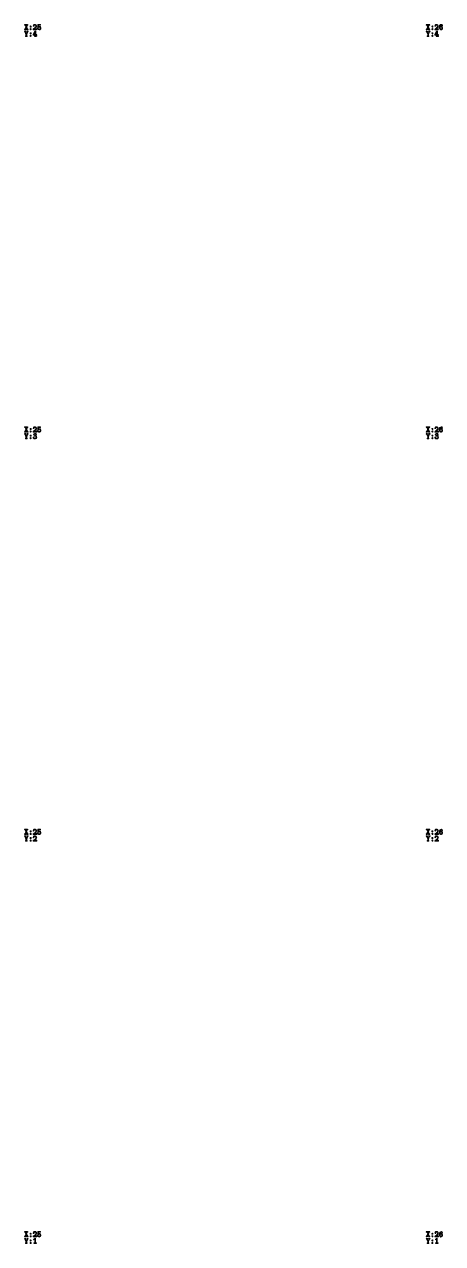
# Model space of a CAD drawing. Extents: x 3411 to 238236, y 6926 to 86361.
# Drawn here: x 214115 to 217237, y 6926 to 16016 of the extents above; entities that cross this region are included whole.
import ezdxf

# ---------------------------------------------------------------- set-up
doc = ezdxf.new("R2010")
doc.units = 13
doc.header["$MEASUREMENT"] = 0
doc.layers.add('L3D0 Base', color=3, linetype='Continuous')

msp = doc.modelspace()

# ---------------------------------------------------------------- linework, layer by layer
at = {"layer": 'L3D0 Base', "lineweight": 0}
for points in [[(214124.5, 16015), (214118.2, 16015), (214115.4, 16012.9), (214118.2, 16010.1), (214119.6, 16010.1), (214126.6, 15996.7), (214128.7, 15991.1), (214134.4, 15980.6), (214132.2, 15979.9), (214131.5, 15978.5), (214134.4, 15975.7), (214140.7, 15975.7), (214143.5, 15978.5), (214140.7, 15980.6), (214140, 15980.6), (214131.5, 15996.7), (214128.7, 16003.1), (214125.2, 16010.1), (214127.3, 16012.9)], [(214139.3, 16015), (214132.9, 16015), (214130.1, 16012.9), (214132.2, 16010.1), (214128.7, 16003.1), (214131.5, 15996.7), (214137.9, 16010.1), (214139.3, 16010.1), (214142.1, 16012.9)], [(214161.7, 16003.8), (214158.2, 16002.4), (214157.5, 15999.6), (214158.2, 15996), (214161.7, 15994.6), (214164.5, 15996), (214165.9, 15999.6), (214164.5, 16002.4)], [(214192.6, 16015.7), (214188.4, 16015), (214184.2, 16012.2), (214182.1, 16010.1), (214180.7, 16004.5), (214181.4, 16002.4), (214183.5, 16001.7), (214185.6, 16002.4), (214187, 16004.5), (214186.3, 16006.6), (214188.4, 16010.1), (214192.6, 16010.8), (214202.4, 16012.2), (214198.2, 16015)], [(214202.4, 16012.2), (214192.6, 16010.8), (214193.3, 16010.8), (214198.9, 16008.7), (214199.6, 16008), (214201.7, 16003.1), (214201, 16001.7), (214199.6, 15996.7), (214194.7, 15991.8), (214181.4, 15980.6), (214180.7, 15978.5), (214183.5, 15975.7), (214203.8, 15975.7), (214205.9, 15976.4), (214206.6, 15979.2), (214206.6, 15980.6), (214189.1, 15980.6), (214189.8, 15981.3), (214194.7, 15985.5), (214196.1, 15986.9), (214199.6, 15990.4), (214202.4, 15993.2), (214205.2, 15998.1), (214206.6, 16003.1), (214205.9, 16008)], [(214233.3, 16015), (214217.9, 16015), (214215.1, 16014.3), (214215.1, 16012.2), (214215.1, 15995.3), (214215.1, 15993.9), (214215.8, 15992.5), (214217.2, 15992.5), (214219.3, 15993.2), (214220.7, 15994.6), (214226.3, 15996), (214235.4, 15997.4), (214220, 15999.6), (214220, 16010.1), (214233.3, 16010.1), (214236.1, 16012.9), (214236.1, 16014.3), (214234.7, 16015)], [(214226.3, 16001), (214224.9, 16001), (214220, 15999.6), (214235.4, 15997.4), (214231.9, 15999.6)], [(214235.4, 15997.4), (214226.3, 15996), (214227, 15996), (214231.9, 15993.9), (214231.9, 15993.9), (214233.3, 15988.3), (214233.3, 15987.6), (214231.2, 15982), (214229.8, 15981.3), (214224.9, 15979.9), (214234.7, 15979.2), (214237.5, 15982.7), (214238.2, 15988.3), (214238.2, 15992.5)], [(217122.9, 16015), (217116.6, 16015), (217113.8, 16012.9), (217116.6, 16010.1), (217118, 16010.1), (217125, 15996.7), (217127.1, 15991.1), (217132.8, 15980.6), (217130.7, 15979.9), (217130, 15978.5), (217132.8, 15975.7), (217139.1, 15975.7), (217141.9, 15978.5), (217139.1, 15980.6), (217138.4, 15980.6), (217130, 15996.7), (217127.1, 16003.1), (217123.6, 16010.1), (217125.7, 16012.9)], [(217137.7, 16015), (217131.4, 16015), (217128.6, 16012.9), (217130.7, 16010.1), (217127.1, 16003.1), (217130, 15996.7), (217136.3, 16010.1), (217137.7, 16010.1), (217140.5, 16012.9)], [(217160.1, 16003.8), (217156.6, 16002.4), (217155.9, 15999.6), (217157.3, 15996), (217160.1, 15994.6), (217162.9, 15996), (217164.3, 15999.6), (217162.9, 16002.4)], [(217191, 16015.7), (217186.8, 16015), (217182.6, 16012.2), (217180.5, 16010.1), (217179.1, 16004.5), (217179.8, 16002.4), (217181.9, 16001.7), (217184, 16002.4), (217185.4, 16004.5), (217184.7, 16006.6), (217186.8, 16010.1), (217191, 16010.8), (217200.8, 16012.2), (217196.6, 16015)], [(217200.8, 16012.2), (217191, 16010.8), (217192.4, 16010.8), (217197.3, 16008.7), (217198, 16008), (217200.1, 16003.1), (217199.4, 16001.7), (217198, 15996.7), (217193.1, 15991.8), (217179.8, 15980.6), (217179.1, 15978.5), (217181.9, 15975.7), (217202.2, 15975.7), (217204.4, 15976.4), (217205.1, 15979.2), (217205.1, 15980.6), (217187.5, 15980.6), (217188.2, 15981.3), (217193.1, 15985.5), (217194.5, 15986.9), (217198, 15990.4), (217200.8, 15993.2), (217203.7, 15998.1), (217205.1, 16003.1), (217204.4, 16008)], [(217227.5, 16015.7), (217225.4, 16015.7), (217220.5, 16013.6), (217216.3, 16010.1), (217213.5, 16006.6), (217212.1, 16001), (217211.4, 15995.3), (217211.4, 15991.1), (217212.1, 15985.5), (217212.8, 15984.1), (217215.6, 15979.2), (217224, 15979.9), (217220.5, 15981.3), (217217, 15986.2), (217217, 15990.4), (217219.1, 15994.6), (217219.1, 15994.6), (217224.7, 15996.7), (217233.1, 15997.4), (217216.3, 15998.9), (217217.7, 16003.1), (217220.5, 16007.3), (217222.6, 16009.4), (217227.5, 16010.8), (217233.8, 16013.6), (217233.1, 16014.3)], [(217233.1, 15997.4), (217224.7, 15996.7), (217224.7, 15996.7), (217229.6, 15993.9), (217230.3, 15993.9), (217231.7, 15988.3), (217231.7, 15987.6), (217229.6, 15982.7), (217228.9, 15982), (217224, 15979.9), (217215.6, 15979.2), (217219.8, 15976.4), (217224, 15975), (217228.2, 15975.7), (217233.1, 15979.2), (217235.9, 15982.7), (217236.6, 15988.3), (217235.9, 15992.5)], [(217224.7, 16001.7), (217221.2, 16001), (217216.3, 15998.9), (217233.1, 15997.4), (217230.3, 16000.3)], [(217233.8, 16013.6), (217227.5, 16010.8), (217230.3, 16010.1), (217229.6, 16008.7), (217230.3, 16006.6), (217233.1, 16005.2), (217235.2, 16006.6), (217235.9, 16008.7)], [(214126.6, 15996.7), (214118.9, 15980.6), (214117.5, 15980.6), (214114.7, 15978.5), (214117.5, 15975.7), (214123.8, 15975.7), (214126.6, 15978.5), (214124.5, 15980.6), (214128.7, 15991.1)], [(214123.8, 15965.2), (214117.5, 15965.2), (214114.7, 15962.4), (214117.5, 15960.2), (214118.2, 15960.2), (214126.6, 15941.3), (214129.4, 15946.9), (214123.8, 15960.2), (214126.6, 15962.4)], [(214141.4, 15965.2), (214135.1, 15965.2), (214132.2, 15962.4), (214135.1, 15960.2), (214129.4, 15946.9), (214126.6, 15941.3), (214126.6, 15930.8), (214125.9, 15930.8), (214123.1, 15928), (214123.8, 15926.6), (214124.5, 15925.9), (214125.9, 15925.9), (214132.9, 15925.9), (214135.8, 15928), (214135.1, 15930.1), (214134.4, 15930.8), (214132.9, 15930.8), (214132.2, 15930.8), (214132.2, 15941.3), (214140.7, 15960.2), (214141.4, 15960.2), (214144.2, 15962.4)], [(214161.7, 15984.8), (214158.2, 15983.4), (214157.5, 15980.6), (214158.2, 15977.1), (214161.7, 15975.7), (214164.5, 15977.1), (214165.9, 15979.9), (214164.5, 15983.4)], [(214161.7, 15953.9), (214158.2, 15952.5), (214157.5, 15949.7), (214158.2, 15946.2), (214161.7, 15944.8), (214164.5, 15946.2), (214165.9, 15949), (214164.5, 15952.5)], [(214161.7, 15935), (214158.2, 15933.6), (214157.5, 15930.1), (214158.2, 15927.3), (214161.7, 15925.9), (214164.5, 15927.3), (214165.9, 15930.1), (214164.5, 15933.6)], [(214198.2, 15965.9), (214196.1, 15965.9), (214194.7, 15965.9), (214193.3, 15964.5), (214180, 15942), (214179.3, 15939.2), (214180, 15937.1), (214182.1, 15936.4), (214196.8, 15936.4), (214196.8, 15930.8), (214193.3, 15930.8), (214190.5, 15928), (214193.3, 15925.9), (214203.8, 15925.9), (214206.6, 15928), (214206.6, 15930.1), (214205.2, 15930.8), (214203.8, 15930.8), (214201, 15930.8), (214201, 15936.4), (214205.2, 15936.4), (214208, 15938.5), (214205.2, 15941.3), (214201, 15941.3), (214184.9, 15941.3), (214196.1, 15960.9), (214201, 15963.1), (214200.3, 15965.2)], [(214201, 15963.1), (214196.1, 15960.9), (214196.1, 15941.3), (214184.9, 15941.3), (214201, 15941.3)], [(214203.8, 15983.4), (214201.7, 15982.7), (214201.7, 15980.6), (214189.1, 15980.6), (214206.6, 15980.6), (214205.9, 15982.7)], [(214215.8, 15989), (214213.7, 15987.6), (214213, 15985.5), (214213, 15982.7), (214215.8, 15977.8), (214219.3, 15976.4), (214224.9, 15975), (214229.8, 15975.7), (214234.7, 15979.2), (214224.9, 15979.9), (214222.1, 15979.9), (214217.9, 15983.4), (214218.6, 15985.5), (214217.9, 15987.6)], [(217125, 15996.7), (217117.3, 15980.6), (217115.9, 15980.6), (217113.1, 15978.5), (217115.9, 15975.7), (217122.2, 15975.7), (217125, 15978.5), (217122.9, 15980.6), (217127.1, 15991.1)], [(217122.2, 15965.2), (217115.9, 15965.2), (217113.1, 15962.4), (217115.9, 15960.2), (217116.6, 15960.2), (217125, 15941.3), (217127.8, 15946.9), (217122.2, 15960.2), (217125, 15962.4)], [(217139.8, 15965.2), (217133.5, 15965.2), (217130.7, 15962.4), (217133.5, 15960.2), (217127.8, 15946.9), (217125, 15941.3), (217125, 15930.8), (217124.3, 15930.8), (217121.5, 15928), (217122.2, 15926.6), (217122.9, 15925.9), (217124.3, 15925.9), (217131.4, 15925.9), (217134.2, 15928), (217133.5, 15930.1), (217132.8, 15930.8), (217131.4, 15930.8), (217130.7, 15930.8), (217130.7, 15941.3), (217139.1, 15960.2), (217139.8, 15960.2), (217142.6, 15962.4)], [(217160.1, 15984.8), (217156.6, 15983.4), (217155.9, 15980.6), (217157.3, 15977.1), (217160.1, 15975.7), (217162.9, 15977.1), (217164.3, 15979.9), (217162.9, 15983.4)], [(217160.1, 15953.9), (217156.6, 15952.5), (217155.9, 15949.7), (217157.3, 15946.2), (217160.1, 15944.8), (217162.9, 15946.2), (217164.3, 15949), (217162.9, 15952.5)], [(217160.1, 15935), (217156.6, 15933.6), (217155.9, 15930.1), (217157.3, 15927.3), (217160.1, 15925.9), (217162.9, 15927.3), (217164.3, 15930.1), (217162.9, 15933.6)], [(217196.6, 15965.9), (217194.5, 15965.9), (217193.1, 15965.9), (217191.7, 15964.5), (217178.4, 15942), (217177.7, 15939.2), (217178.4, 15937.1), (217180.5, 15936.4), (217195.2, 15936.4), (217195.2, 15930.8), (217191.7, 15930.8), (217188.9, 15928), (217191.7, 15925.9), (217202.2, 15925.9), (217205.1, 15928), (217205.1, 15930.1), (217203.7, 15930.8), (217202.2, 15930.8), (217199.4, 15930.8), (217199.4, 15936.4), (217203.7, 15936.4), (217206.5, 15938.5), (217203.7, 15941.3), (217199.4, 15941.3), (217183.3, 15941.3), (217195.2, 15960.9), (217199.4, 15963.1), (217198.7, 15965.2)], [(217199.4, 15963.1), (217195.2, 15960.9), (217195.2, 15941.3), (217183.3, 15941.3), (217199.4, 15941.3)], [(217202.2, 15983.4), (217200.1, 15982.7), (217200.1, 15980.6), (217187.5, 15980.6), (217205.1, 15980.6), (217204.4, 15982.7)], [(214124.5, 13015.2), (214118.2, 13015.2), (214115.4, 13013.1), (214118.2, 13010.3), (214119.6, 13010.3), (214126.6, 12996.9), (214128.7, 12991.3), (214134.4, 12980.8), (214132.2, 12980.1), (214131.5, 12978.7), (214134.4, 12975.9), (214140.7, 12975.9), (214143.5, 12978.7), (214140.7, 12980.8), (214140, 12980.8), (214131.5, 12996.9), (214128.7, 13003.2), (214125.2, 13010.3), (214127.3, 13013.1)], [(214139.3, 13015.2), (214132.9, 13015.2), (214130.1, 13013.1), (214132.2, 13010.3), (214128.7, 13003.2), (214131.5, 12996.9), (214137.9, 13010.3), (214139.3, 13010.3), (214142.1, 13013.1)], [(214161.7, 13003.9), (214158.2, 13002.5), (214157.5, 12999.7), (214158.2, 12996.2), (214161.7, 12995.5), (214164.5, 12996.2), (214165.9, 12999.7), (214164.5, 13002.5)], [(214192.6, 13015.9), (214188.4, 13015.2), (214184.2, 13012.4), (214182.1, 13010.3), (214180.7, 13005.4), (214181.4, 13002.5), (214183.5, 13001.8), (214185.6, 13002.5), (214187, 13004.7), (214186.3, 13006.8), (214188.4, 13010.3), (214192.6, 13011), (214202.4, 13012.4), (214198.2, 13015.2)], [(214202.4, 13012.4), (214192.6, 13011), (214193.3, 13011), (214198.9, 13008.9), (214199.6, 13008.9), (214201.7, 13003.2), (214201, 13001.8), (214199.6, 12996.9), (214194.7, 12992), (214181.4, 12980.8), (214180.7, 12978.7), (214183.5, 12975.9), (214203.8, 12975.9), (214205.9, 12976.6), (214206.6, 12979.4), (214206.6, 12980.8), (214189.1, 12980.8), (214189.8, 12981.5), (214194.7, 12985.7), (214196.1, 12987.1), (214199.6, 12990.6), (214202.4, 12993.4), (214205.2, 12998.3), (214206.6, 13003.2), (214205.9, 13008.2)], [(214233.3, 13015.2), (214217.9, 13015.2), (214215.1, 13014.5), (214215.1, 13012.4), (214215.1, 12995.5), (214215.1, 12994.1), (214215.8, 12993.4), (214217.2, 12992.7), (214219.3, 12993.4), (214220.7, 12994.8), (214226.3, 12996.9), (214235.4, 12997.6), (214220, 12999.7), (214220, 13010.3), (214233.3, 13010.3), (214236.1, 13013.1), (214236.1, 13014.5), (214234.7, 13015.2)], [(214226.3, 13001.1), (214224.9, 13001.1), (214220, 12999.7), (214235.4, 12997.6), (214231.9, 13000.4)], [(217122.9, 13015.2), (217116.6, 13015.2), (217113.8, 13013.1), (217116.6, 13010.3), (217118, 13010.3), (217125, 12996.9), (217127.1, 12991.3), (217132.8, 12980.8), (217130.7, 12980.1), (217130, 12978.7), (217132.8, 12975.9), (217139.1, 12975.9), (217141.9, 12978.7), (217139.1, 12980.8), (217138.4, 12980.8), (217130, 12996.9), (217127.1, 13003.2), (217123.6, 13010.3), (217125.7, 13013.1)], [(217137.7, 13015.2), (217131.4, 13015.2), (217128.6, 13013.1), (217130.7, 13010.3), (217127.1, 13003.2), (217130, 12996.9), (217136.3, 13010.3), (217137.7, 13010.3), (217140.5, 13013.1)], [(217160.1, 13003.9), (217156.6, 13002.5), (217155.9, 12999.7), (217157.3, 12996.2), (217160.1, 12995.5), (217162.9, 12996.2), (217164.3, 12999.7), (217162.9, 13002.5)], [(217191, 13015.9), (217186.8, 13015.2), (217182.6, 13012.4), (217180.5, 13010.3), (217179.1, 13005.4), (217179.8, 13002.5), (217181.9, 13001.8), (217184, 13002.5), (217185.4, 13004.7), (217184.7, 13006.8), (217186.8, 13010.3), (217191, 13011), (217200.8, 13012.4), (217196.6, 13015.2)], [(217200.8, 13012.4), (217191, 13011), (217192.4, 13011), (217197.3, 13008.9), (217198, 13008.9), (217200.1, 13003.2), (217199.4, 13001.8), (217198, 12996.9), (217193.1, 12992), (217179.8, 12980.8), (217179.1, 12978.7), (217181.9, 12975.9), (217202.2, 12975.9), (217204.4, 12976.6), (217205.1, 12979.4), (217205.1, 12980.8), (217187.5, 12980.8), (217188.2, 12981.5), (217193.1, 12985.7), (217194.5, 12987.1), (217198, 12990.6), (217200.8, 12993.4), (217203.7, 12998.3), (217205.1, 13003.2), (217204.4, 13008.2)], [(217227.5, 13015.9), (217225.4, 13015.9), (217220.5, 13013.8), (217216.3, 13010.3), (217213.5, 13006.8), (217212.1, 13001.8), (217211.4, 12995.5), (217211.4, 12991.3), (217212.1, 12985.7), (217212.8, 12984.3), (217215.6, 12979.4), (217224, 12980.1), (217220.5, 12981.5), (217217, 12986.4), (217217, 12990.6), (217219.1, 12994.8), (217219.1, 12994.8), (217224.7, 12996.9), (217233.1, 12998.3), (217216.3, 12999), (217217.7, 13003.2), (217220.5, 13008.2), (217222.6, 13009.6), (217227.5, 13011), (217233.8, 13013.8), (217233.1, 13014.5)], [(217233.1, 12998.3), (217224.7, 12996.9), (217224.7, 12996.9), (217229.6, 12994.8), (217230.3, 12994.1), (217231.7, 12988.5), (217231.7, 12987.8), (217229.6, 12982.9), (217228.9, 12982.2), (217224, 12980.1), (217215.6, 12979.4), (217219.8, 12976.6), (217224, 12975.2), (217228.2, 12975.9), (217233.1, 12979.4), (217235.9, 12982.9), (217236.6, 12988.5), (217235.9, 12993.4)], [(217224.7, 13001.8), (217221.2, 13001.1), (217216.3, 12999), (217233.1, 12998.3), (217230.3, 13000.4)], [(217233.8, 13013.8), (217227.5, 13011), (217230.3, 13010.3), (217229.6, 13008.9), (217230.3, 13006.8), (217233.1, 13005.4), (217235.2, 13006.8), (217235.9, 13008.9)], [(214126.6, 12996.9), (214118.9, 12980.8), (214117.5, 12980.8), (214114.7, 12978.7), (214117.5, 12975.9), (214123.8, 12975.9), (214126.6, 12978.7), (214124.5, 12980.8), (214128.7, 12991.3)], [(214123.8, 12965.3), (214117.5, 12965.3), (214114.7, 12963.2), (214117.5, 12960.4), (214118.2, 12960.4), (214126.6, 12941.5), (214129.4, 12947.1), (214123.8, 12960.4), (214126.6, 12963.2)], [(214141.4, 12965.3), (214135.1, 12965.3), (214132.2, 12963.2), (214135.1, 12960.4), (214129.4, 12947.1), (214126.6, 12941.5), (214126.6, 12931), (214125.9, 12931), (214123.1, 12928.8), (214123.8, 12926.7), (214124.5, 12926), (214125.9, 12926), (214132.9, 12926), (214135.8, 12928.1), (214135.1, 12930.3), (214134.4, 12931), (214132.9, 12931), (214132.2, 12931), (214132.2, 12941.5), (214140.7, 12960.4), (214141.4, 12960.4), (214144.2, 12962.5)], [(214161.7, 12985), (214158.2, 12983.6), (214157.5, 12980.8), (214158.2, 12977.3), (214161.7, 12975.9), (214164.5, 12977.3), (214165.9, 12980.1), (214164.5, 12983.6)], [(214161.7, 12954.1), (214158.2, 12952.7), (214157.5, 12949.9), (214158.2, 12946.4), (214161.7, 12945), (214164.5, 12946.4), (214165.9, 12949.9), (214164.5, 12952.7)], [(214161.7, 12935.2), (214158.2, 12933.8), (214157.5, 12930.3), (214158.2, 12927.4), (214161.7, 12926), (214164.5, 12927.4), (214165.9, 12930.3), (214164.5, 12933.8)], [(214183.5, 12938.7), (214180.7, 12937.3), (214180, 12935.2), (214180.7, 12932.4), (214184.2, 12928.1), (214187.7, 12926), (214193.3, 12925.3), (214198.9, 12926), (214203.1, 12928.8), (214193.3, 12930.3), (214189.1, 12931), (214185.6, 12933.1), (214186.3, 12935.2), (214185.6, 12937.3)], [(214184.2, 12963.2), (214182.1, 12958.3), (214182.8, 12955.5), (214184.9, 12954.8), (214187, 12955.5), (214187.7, 12958.3), (214187.7, 12959.7), (214187.7, 12959.7), (214193.3, 12961.1)], [(214193.3, 12966), (214189.8, 12966), (214184.9, 12963.9), (214184.2, 12963.2), (214193.3, 12961.1), (214198.2, 12959.7), (214200.3, 12956.9), (214200.3, 12956.9), (214197.5, 12951.3), (214192.6, 12949.9), (214189.1, 12949.2), (214187.7, 12947.1), (214190.5, 12945), (214193.3, 12945), (214194.7, 12945), (214199.6, 12942.2), (214201.7, 12937.3), (214199.6, 12932.4), (214198.9, 12931.7), (214193.3, 12930.3), (214203.1, 12928.8), (214205.2, 12931.7), (214206.6, 12937.3), (214206.6, 12938), (214205.2, 12943.6), (214205.2, 12943.6), (214201, 12947.8), (214203.8, 12951.3), (214205.2, 12956.9), (214205.2, 12958.3), (214201.7, 12963.2), (214199.6, 12964.6)], [(214203.8, 12983.6), (214201.7, 12982.9), (214201.7, 12980.8), (214189.1, 12980.8), (214206.6, 12980.8), (214205.9, 12982.9)], [(214215.8, 12989.2), (214213.7, 12988.5), (214213, 12985.7), (214213, 12982.9), (214215.8, 12978.7), (214219.3, 12976.6), (214224.9, 12975.2), (214229.8, 12976.6), (214234.7, 12979.4), (214224.9, 12980.1), (214222.1, 12980.8), (214217.9, 12983.6), (214218.6, 12985.7), (214217.9, 12987.8)], [(214235.4, 12997.6), (214226.3, 12996.9), (214227, 12996.9), (214231.9, 12994.1), (214231.9, 12994.1), (214233.3, 12988.5), (214233.3, 12987.8), (214231.2, 12982.9), (214229.8, 12981.5), (214224.9, 12980.1), (214234.7, 12979.4), (214237.5, 12982.9), (214238.2, 12988.5), (214238.2, 12992.7)], [(217125, 12996.9), (217117.3, 12980.8), (217115.9, 12980.8), (217113.1, 12978.7), (217115.9, 12975.9), (217122.2, 12975.9), (217125, 12978.7), (217122.9, 12980.8), (217127.1, 12991.3)], [(217122.2, 12965.3), (217115.9, 12965.3), (217113.1, 12963.2), (217115.9, 12960.4), (217116.6, 12960.4), (217125, 12941.5), (217127.8, 12947.1), (217122.2, 12960.4), (217125, 12963.2)], [(217139.8, 12965.3), (217133.5, 12965.3), (217130.7, 12963.2), (217133.5, 12960.4), (217127.8, 12947.1), (217125, 12941.5), (217125, 12931), (217124.3, 12931), (217121.5, 12928.8), (217122.2, 12926.7), (217122.9, 12926), (217124.3, 12926), (217131.4, 12926), (217134.2, 12928.1), (217133.5, 12930.3), (217132.8, 12931), (217131.4, 12931), (217130.7, 12931), (217130.7, 12941.5), (217139.1, 12960.4), (217139.8, 12960.4), (217142.6, 12962.5)], [(217160.1, 12985), (217156.6, 12983.6), (217155.9, 12980.8), (217157.3, 12977.3), (217160.1, 12975.9), (217162.9, 12977.3), (217164.3, 12980.1), (217162.9, 12983.6)], [(217160.1, 12954.1), (217156.6, 12952.7), (217155.9, 12949.9), (217157.3, 12946.4), (217160.1, 12945), (217162.9, 12946.4), (217164.3, 12949.9), (217162.9, 12952.7)], [(217160.1, 12935.2), (217156.6, 12933.8), (217155.9, 12930.3), (217157.3, 12927.4), (217160.1, 12926), (217162.9, 12927.4), (217164.3, 12930.3), (217162.9, 12933.8)], [(217181.9, 12938.7), (217179.1, 12937.3), (217178.4, 12935.2), (217179.1, 12932.4), (217182.6, 12928.1), (217186.1, 12926), (217192.4, 12925.3), (217197.3, 12926), (217201.5, 12928.8), (217192.4, 12930.3), (217187.5, 12931), (217184, 12933.1), (217184.7, 12935.2), (217184, 12937.3)], [(217182.6, 12963.2), (217180.5, 12958.3), (217181.2, 12955.5), (217183.3, 12954.8), (217185.4, 12955.5), (217186.8, 12958.3), (217186.1, 12959.7), (217186.8, 12959.7), (217192.4, 12961.1)], [(217191.7, 12966), (217188.2, 12966), (217183.3, 12963.9), (217182.6, 12963.2), (217192.4, 12961.1), (217196.6, 12959.7), (217198.7, 12956.9), (217198.7, 12956.9), (217196.6, 12951.3), (217191, 12949.9), (217187.5, 12949.2), (217186.1, 12947.1), (217188.9, 12945), (217191.7, 12945), (217193.1, 12945), (217198, 12942.2), (217200.1, 12937.3), (217198, 12932.4), (217197.3, 12931.7), (217192.4, 12930.3), (217201.5, 12928.8), (217203.7, 12931.7), (217205.1, 12937.3), (217205.1, 12938), (217203.7, 12943.6), (217203.7, 12943.6), (217199.4, 12947.8), (217202.2, 12951.3), (217203.7, 12956.9), (217203.7, 12958.3), (217200.1, 12963.2), (217198, 12964.6)], [(217202.2, 12983.6), (217200.1, 12982.9), (217200.1, 12980.8), (217187.5, 12980.8), (217205.1, 12980.8), (217204.4, 12982.9)], [(214124.5, 10015.4), (214118.2, 10015.4), (214115.4, 10013.3), (214118.2, 10010.5), (214119.6, 10010.5), (214126.6, 9997.1), (214128.7, 9991.5), (214134.4, 9981), (214132.2, 9980.3), (214131.5, 9978.9), (214134.4, 9976.1), (214140.7, 9976.1), (214143.5, 9978.9), (214140.7, 9981), (214140, 9981), (214131.5, 9997.1), (214128.7, 10003.4), (214125.2, 10010.5), (214127.3, 10013.3)], [(214139.3, 10015.4), (214132.9, 10015.4), (214130.1, 10013.3), (214132.2, 10010.5), (214128.7, 10003.4), (214131.5, 9997.1), (214137.9, 10010.5), (214139.3, 10010.5), (214142.1, 10013.3)], [(214161.7, 10004.1), (214158.2, 10002.7), (214157.5, 9999.9), (214158.2, 9996.4), (214161.7, 9995.7), (214164.5, 9997.1), (214165.9, 9999.9), (214164.5, 10002.7)], [(214192.6, 10016.1), (214188.4, 10015.4), (214184.2, 10013.3), (214182.1, 10010.5), (214180.7, 10005.5), (214181.4, 10002.7), (214183.5, 10002), (214185.6, 10002.7), (214187, 10004.8), (214186.3, 10006.9), (214188.4, 10010.5), (214192.6, 10011.2), (214202.4, 10012.6), (214198.2, 10015.4)], [(214202.4, 10012.6), (214192.6, 10011.2), (214193.3, 10011.2), (214198.9, 10009), (214199.6, 10009), (214201.7, 10003.4), (214201, 10002), (214199.6, 9997.1), (214194.7, 9992.2), (214181.4, 9981), (214180.7, 9978.9), (214183.5, 9976.1), (214203.8, 9976.1), (214205.9, 9976.8), (214206.6, 9979.6), (214206.6, 9981), (214189.1, 9981), (214189.8, 9981.7), (214194.7, 9985.9), (214196.1, 9987.3), (214199.6, 9990.8), (214202.4, 9993.6), (214205.2, 9998.5), (214206.6, 10003.4), (214205.9, 10008.3)], [(214233.3, 10015.4), (214217.9, 10015.4), (214215.1, 10014.7), (214215.1, 10012.6), (214215.1, 9995.7), (214215.1, 9994.3), (214215.8, 9993.6), (214217.2, 9992.9), (214219.3, 9993.6), (214220.7, 9995.7), (214226.3, 9997.1), (214235.4, 9997.8), (214220, 9999.9), (214220, 10010.5), (214233.3, 10010.5), (214236.1, 10013.3), (214236.1, 10014.7), (214234.7, 10015.4)], [(214226.3, 10001.3), (214224.9, 10001.3), (214220, 9999.9), (214235.4, 9997.8), (214231.9, 10000.6)], [(217122.9, 10015.4), (217116.6, 10015.4), (217113.8, 10013.3), (217116.6, 10010.5), (217118, 10010.5), (217125, 9997.1), (217127.1, 9991.5), (217132.8, 9981), (217130.7, 9980.3), (217130, 9978.9), (217132.8, 9976.1), (217139.1, 9976.1), (217141.9, 9978.9), (217139.1, 9981), (217138.4, 9981), (217130, 9997.1), (217127.1, 10003.4), (217123.6, 10010.5), (217125.7, 10013.3)], [(217137.7, 10015.4), (217131.4, 10015.4), (217128.6, 10013.3), (217130.7, 10010.5), (217127.1, 10003.4), (217130, 9997.1), (217136.3, 10010.5), (217137.7, 10010.5), (217140.5, 10013.3)], [(217160.1, 10004.1), (217156.6, 10002.7), (217155.9, 9999.9), (217157.3, 9996.4), (217160.1, 9995.7), (217162.9, 9997.1), (217164.3, 9999.9), (217162.9, 10002.7)], [(217191, 10016.1), (217186.8, 10015.4), (217182.6, 10013.3), (217180.5, 10010.5), (217179.1, 10005.5), (217179.8, 10002.7), (217181.9, 10002), (217184, 10002.7), (217185.4, 10004.8), (217184.7, 10006.9), (217186.8, 10010.5), (217191, 10011.2), (217200.8, 10012.6), (217196.6, 10015.4)], [(217200.8, 10012.6), (217191, 10011.2), (217192.4, 10011.2), (217197.3, 10009), (217198, 10009), (217200.1, 10003.4), (217199.4, 10002), (217198, 9997.1), (217193.1, 9992.2), (217179.8, 9981), (217179.1, 9978.9), (217181.9, 9976.1), (217202.2, 9976.1), (217204.4, 9976.8), (217205.1, 9979.6), (217205.1, 9981), (217187.5, 9981), (217188.2, 9981.7), (217193.1, 9985.9), (217194.5, 9987.3), (217198, 9990.8), (217200.8, 9993.6), (217203.7, 9998.5), (217205.1, 10003.4), (217204.4, 10008.3)], [(217227.5, 10016.1), (217225.4, 10016.1), (217220.5, 10014.7), (217216.3, 10010.5), (217213.5, 10006.9), (217212.1, 10002), (217211.4, 9995.7), (217211.4, 9991.5), (217212.1, 9985.9), (217212.8, 9984.5), (217215.6, 9979.6), (217224, 9980.3), (217220.5, 9981.7), (217217, 9987.3), (217217, 9990.8), (217219.1, 9995), (217219.1, 9995.7), (217224.7, 9997.1), (217233.1, 9998.5), (217216.3, 9999.2), (217217.7, 10003.4), (217220.5, 10008.3), (217222.6, 10009.7), (217227.5, 10011.2), (217233.8, 10014), (217233.1, 10014.7)], [(217233.1, 9998.5), (217224.7, 9997.1), (217224.7, 9997.1), (217229.6, 9995), (217230.3, 9994.3), (217231.7, 9988.7), (217231.7, 9988), (217229.6, 9983.1), (217228.9, 9982.4), (217224, 9980.3), (217215.6, 9979.6), (217219.8, 9976.8), (217224, 9975.4), (217228.2, 9976.1), (217233.1, 9979.6), (217235.9, 9983.1), (217236.6, 9988.7), (217235.9, 9993.6)], [(217224.7, 10002), (217221.2, 10001.3), (217216.3, 9999.2), (217233.1, 9998.5), (217230.3, 10000.6)], [(217233.8, 10014), (217227.5, 10011.2), (217230.3, 10011.2), (217229.6, 10009), (217230.3, 10006.9), (217233.1, 10005.5), (217235.2, 10006.9), (217235.9, 10009)], [(214126.6, 9997.1), (214118.9, 9981), (214117.5, 9981), (214114.7, 9978.9), (214117.5, 9976.1), (214123.8, 9976.1), (214126.6, 9978.9), (214124.5, 9981), (214128.7, 9991.5)], [(214123.8, 9965.5), (214117.5, 9965.5), (214114.7, 9963.4), (214117.5, 9960.6), (214118.2, 9960.6), (214126.6, 9941.7), (214129.4, 9948), (214123.8, 9960.6), (214126.6, 9963.4)], [(214141.4, 9965.5), (214135.1, 9965.5), (214132.2, 9963.4), (214135.1, 9960.6), (214129.4, 9948), (214126.6, 9941.7), (214126.6, 9931.1), (214125.9, 9931.1), (214123.1, 9929), (214123.8, 9926.9), (214124.5, 9926.2), (214125.9, 9926.2), (214132.9, 9926.2), (214135.8, 9928.3), (214135.1, 9930.4), (214134.4, 9931.1), (214132.9, 9931.1), (214132.2, 9931.1), (214132.2, 9941.7), (214140.7, 9960.6), (214141.4, 9960.6), (214144.2, 9963.4)], [(214161.7, 9985.2), (214158.2, 9983.8), (214157.5, 9981), (214158.2, 9977.5), (214161.7, 9976.1), (214164.5, 9977.5), (214165.9, 9981), (214164.5, 9983.8)], [(214161.7, 9954.3), (214158.2, 9952.9), (214157.5, 9950.1), (214158.2, 9946.6), (214161.7, 9945.2), (214164.5, 9946.6), (214165.9, 9950.1), (214164.5, 9952.9)], [(214161.7, 9935.3), (214158.2, 9933.9), (214157.5, 9930.4), (214158.2, 9927.6), (214161.7, 9926.2), (214164.5, 9927.6), (214165.9, 9930.4), (214164.5, 9933.9)], [(214192.6, 9966.2), (214188.4, 9965.5), (214184.2, 9962.7), (214182.1, 9960.6), (214180.7, 9955), (214181.4, 9952.9), (214183.5, 9951.5), (214185.6, 9952.9), (214187, 9955), (214186.3, 9957.1), (214188.4, 9959.9), (214192.6, 9961.3), (214202.4, 9962.7), (214198.2, 9965.5)], [(214202.4, 9962.7), (214192.6, 9961.3), (214193.3, 9961.3), (214198.9, 9959.2), (214199.6, 9958.5), (214201.7, 9953.6), (214201, 9952.2), (214199.6, 9947.3), (214194.7, 9942.4), (214181.4, 9930.4), (214180.7, 9929), (214183.5, 9926.2), (214203.8, 9926.2), (214205.9, 9926.9), (214206.6, 9929), (214206.6, 9931.1), (214189.1, 9931.1), (214189.8, 9931.8), (214194.7, 9936.1), (214196.1, 9936.8), (214199.6, 9940.3), (214202.4, 9943.1), (214205.2, 9948.7), (214206.6, 9953.6), (214205.9, 9957.8)], [(214203.8, 9983.8), (214201.7, 9983.1), (214201.7, 9981), (214189.1, 9981), (214206.6, 9981), (214205.9, 9983.1)], [(214203.8, 9933.9), (214201.7, 9933.2), (214201.7, 9931.1), (214189.1, 9931.1), (214206.6, 9931.1), (214205.9, 9933.2)], [(214215.8, 9989.4), (214213.7, 9988.7), (214213, 9985.9), (214213, 9983.1), (214215.8, 9978.9), (214219.3, 9976.8), (214224.9, 9975.4), (214229.8, 9976.8), (214234.7, 9979.6), (214224.9, 9980.3), (214222.1, 9981), (214217.9, 9983.8), (214218.6, 9985.9), (214217.9, 9988)], [(214235.4, 9997.8), (214226.3, 9997.1), (214227, 9997.1), (214231.9, 9994.3), (214231.9, 9994.3), (214233.3, 9988.7), (214233.3, 9988), (214231.2, 9983.1), (214229.8, 9982.4), (214224.9, 9980.3), (214234.7, 9979.6), (214237.5, 9983.1), (214238.2, 9988.7), (214238.2, 9992.9)], [(217125, 9997.1), (217117.3, 9981), (217115.9, 9981), (217113.1, 9978.9), (217115.9, 9976.1), (217122.2, 9976.1), (217125, 9978.9), (217122.9, 9981), (217127.1, 9991.5)], [(217122.2, 9965.5), (217115.9, 9965.5), (217113.1, 9963.4), (217115.9, 9960.6), (217116.6, 9960.6), (217125, 9941.7), (217127.8, 9948), (217122.2, 9960.6), (217125, 9963.4)], [(217139.8, 9965.5), (217133.5, 9965.5), (217130.7, 9963.4), (217133.5, 9960.6), (217127.8, 9948), (217125, 9941.7), (217125, 9931.1), (217124.3, 9931.1), (217121.5, 9929), (217122.2, 9926.9), (217122.9, 9926.2), (217124.3, 9926.2), (217131.4, 9926.2), (217134.2, 9928.3), (217133.5, 9930.4), (217132.8, 9931.1), (217131.4, 9931.1), (217130.7, 9931.1), (217130.7, 9941.7), (217139.1, 9960.6), (217139.8, 9960.6), (217142.6, 9963.4)], [(217160.1, 9985.2), (217156.6, 9983.8), (217155.9, 9981), (217157.3, 9977.5), (217160.1, 9976.1), (217162.9, 9977.5), (217164.3, 9981), (217162.9, 9983.8)], [(217160.1, 9954.3), (217156.6, 9952.9), (217155.9, 9950.1), (217157.3, 9946.6), (217160.1, 9945.2), (217162.9, 9946.6), (217164.3, 9950.1), (217162.9, 9952.9)], [(217160.1, 9935.3), (217156.6, 9933.9), (217155.9, 9930.4), (217157.3, 9927.6), (217160.1, 9926.2), (217162.9, 9927.6), (217164.3, 9930.4), (217162.9, 9933.9)], [(217191, 9966.2), (217186.8, 9965.5), (217182.6, 9962.7), (217180.5, 9960.6), (217179.1, 9955), (217179.8, 9952.9), (217181.9, 9951.5), (217184, 9952.9), (217185.4, 9955), (217184.7, 9957.1), (217186.8, 9959.9), (217191, 9961.3), (217200.8, 9962.7), (217196.6, 9965.5)], [(217200.8, 9962.7), (217191, 9961.3), (217192.4, 9961.3), (217197.3, 9959.2), (217198, 9958.5), (217200.1, 9953.6), (217199.4, 9952.2), (217198, 9947.3), (217193.1, 9942.4), (217179.8, 9930.4), (217179.1, 9929), (217181.9, 9926.2), (217202.2, 9926.2), (217204.4, 9926.9), (217205.1, 9929), (217205.1, 9931.1), (217187.5, 9931.1), (217188.2, 9931.8), (217193.1, 9936.1), (217194.5, 9936.8), (217198, 9940.3), (217200.8, 9943.1), (217203.7, 9948.7), (217205.1, 9953.6), (217204.4, 9957.8)], [(217202.2, 9983.8), (217200.1, 9983.1), (217200.1, 9981), (217187.5, 9981), (217205.1, 9981), (217204.4, 9983.1)], [(217202.2, 9933.9), (217200.1, 9933.2), (217200.1, 9931.1), (217187.5, 9931.1), (217205.1, 9931.1), (217204.4, 9933.2)], [(214124.5, 7015.5), (214118.2, 7015.5), (214115.4, 7013.4), (214118.2, 7010.6), (214119.6, 7010.6), (214126.6, 6997.3), (214128.7, 6991.7), (214134.4, 6981.2), (214132.2, 6980.5), (214131.5, 6979.1), (214134.4, 6976.2), (214140.7, 6976.2), (214143.5, 6979.1), (214140.7, 6981.2), (214140, 6981.2), (214131.5, 6997.3), (214128.7, 7003.6), (214125.2, 7010.6), (214127.3, 7013.4)], [(214139.3, 7015.5), (214132.9, 7015.5), (214130.1, 7013.4), (214132.2, 7010.6), (214128.7, 7003.6), (214131.5, 6997.3), (214137.9, 7010.6), (214139.3, 7010.6), (214142.1, 7013.4)], [(214161.7, 7004.3), (214158.2, 7002.9), (214157.5, 7000.1), (214158.2, 6996.6), (214161.7, 6995.9), (214164.5, 6997.3), (214165.9, 7000.1), (214164.5, 7002.9)], [(214192.6, 7016.3), (214188.4, 7016.3), (214184.2, 7013.4), (214182.1, 7010.6), (214180.7, 7005.7), (214181.4, 7002.9), (214183.5, 7002.2), (214185.6, 7002.9), (214187, 7005), (214186.3, 7007.1), (214188.4, 7010.6), (214192.6, 7011.3), (214202.4, 7012.7), (214198.2, 7015.5)], [(214202.4, 7012.7), (214192.6, 7011.3), (214193.3, 7011.3), (214198.9, 7009.2), (214199.6, 7009.2), (214201.7, 7003.6), (214201, 7002.2), (214199.6, 6997.3), (214194.7, 6992.4), (214181.4, 6981.2), (214180.7, 6979.1), (214183.5, 6976.2), (214203.8, 6976.2), (214205.9, 6976.9), (214206.6, 6979.8), (214206.6, 6981.2), (214189.1, 6981.2), (214189.8, 6981.9), (214194.7, 6986.1), (214196.1, 6987.5), (214199.6, 6991), (214202.4, 6993.8), (214205.2, 6998.7), (214206.6, 7003.6), (214205.9, 7008.5)], [(214233.3, 7015.5), (214217.9, 7015.5), (214215.1, 7014.8), (214215.1, 7012.7), (214215.1, 6995.9), (214215.1, 6994.5), (214215.8, 6993.8), (214217.2, 6993.1), (214219.3, 6993.8), (214220.7, 6995.9), (214226.3, 6997.3), (214235.4, 6998), (214220, 7000.1), (214220, 7010.6), (214233.3, 7010.6), (214236.1, 7013.4), (214236.1, 7014.8), (214234.7, 7015.5)], [(214226.3, 7002.2), (214224.9, 7001.5), (214220, 7000.1), (214235.4, 6998), (214231.9, 7000.8)], [(217122.9, 7015.5), (217116.6, 7015.5), (217113.8, 7013.4), (217116.6, 7010.6), (217118, 7010.6), (217125, 6997.3), (217127.1, 6991.7), (217132.8, 6981.2), (217130.7, 6980.5), (217130, 6979.1), (217132.8, 6976.2), (217139.1, 6976.2), (217141.9, 6979.1), (217139.1, 6981.2), (217138.4, 6981.2), (217130, 6997.3), (217127.1, 7003.6), (217123.6, 7010.6), (217125.7, 7013.4)], [(217137.7, 7015.5), (217131.4, 7015.5), (217128.6, 7013.4), (217130.7, 7010.6), (217127.1, 7003.6), (217130, 6997.3), (217136.3, 7010.6), (217137.7, 7010.6), (217140.5, 7013.4)], [(217160.1, 7004.3), (217156.6, 7002.9), (217155.9, 7000.1), (217157.3, 6996.6), (217160.1, 6995.9), (217162.9, 6997.3), (217164.3, 7000.1), (217162.9, 7002.9)], [(217191, 7016.3), (217186.8, 7016.3), (217182.6, 7013.4), (217180.5, 7010.6), (217179.1, 7005.7), (217179.8, 7002.9), (217181.9, 7002.2), (217184, 7002.9), (217185.4, 7005), (217184.7, 7007.1), (217186.8, 7010.6), (217191, 7011.3), (217200.8, 7012.7), (217196.6, 7015.5)], [(217200.8, 7012.7), (217191, 7011.3), (217192.4, 7011.3), (217197.3, 7009.2), (217198, 7009.2), (217200.1, 7003.6), (217199.4, 7002.2), (217198, 6997.3), (217193.1, 6992.4), (217179.8, 6981.2), (217179.1, 6979.1), (217181.9, 6976.2), (217202.2, 6976.2), (217204.4, 6976.9), (217205.1, 6979.8), (217205.1, 6981.2), (217187.5, 6981.2), (217188.2, 6981.9), (217193.1, 6986.1), (217194.5, 6987.5), (217198, 6991), (217200.8, 6993.8), (217203.7, 6998.7), (217205.1, 7003.6), (217204.4, 7008.5)], [(217227.5, 7016.3), (217225.4, 7016.3), (217220.5, 7014.8), (217216.3, 7010.6), (217213.5, 7007.1), (217212.1, 7002.2), (217211.4, 6995.9), (217211.4, 6991.7), (217212.1, 6986.1), (217212.8, 6984.7), (217215.6, 6979.8), (217224, 6980.5), (217220.5, 6981.9), (217217, 6987.5), (217217, 6991), (217219.1, 6995.2), (217219.1, 6995.9), (217224.7, 6997.3), (217233.1, 6998.7), (217216.3, 6999.4), (217217.7, 7003.6), (217220.5, 7008.5), (217222.6, 7009.9), (217227.5, 7011.3), (217233.8, 7014.1), (217233.1, 7014.8)], [(217224.7, 7002.2), (217221.2, 7002.2), (217216.3, 6999.4), (217233.1, 6998.7), (217230.3, 7000.8)], [(217233.8, 7014.1), (217227.5, 7011.3), (217230.3, 7011.3), (217229.6, 7009.2), (217230.3, 7007.1), (217233.1, 7005.7), (217235.2, 7007.1), (217235.9, 7009.2)], [(214126.6, 6997.3), (214118.9, 6981.2), (214117.5, 6981.2), (214114.7, 6979.1), (214117.5, 6976.2), (214123.8, 6976.2), (214126.6, 6979.1), (214124.5, 6981.2), (214128.7, 6991.7)], [(214123.8, 6965.7), (214117.5, 6965.7), (214114.7, 6963.6), (214117.5, 6960.8), (214118.2, 6960.8), (214126.6, 6941.9), (214129.4, 6948.2), (214123.8, 6960.8), (214126.6, 6963.6)], [(214141.4, 6965.7), (214135.1, 6965.7), (214132.2, 6963.6), (214135.1, 6960.8), (214129.4, 6948.2), (214126.6, 6941.9), (214126.6, 6931.3), (214125.9, 6931.3), (214123.1, 6929.2), (214123.8, 6927.1), (214124.5, 6926.4), (214125.9, 6926.4), (214132.9, 6926.4), (214135.8, 6929.2), (214135.1, 6930.6), (214134.4, 6931.3), (214132.9, 6931.3), (214132.2, 6931.3), (214132.2, 6941.9), (214140.7, 6960.8), (214141.4, 6960.8), (214144.2, 6963.6)], [(214161.7, 6985.4), (214158.2, 6984), (214157.5, 6981.2), (214158.2, 6977.6), (214161.7, 6976.2), (214164.5, 6977.6), (214165.9, 6981.2), (214164.5, 6984)], [(214161.7, 6954.5), (214158.2, 6953.1), (214157.5, 6950.3), (214158.2, 6946.8), (214161.7, 6945.4), (214164.5, 6946.8), (214165.9, 6950.3), (214164.5, 6953.1)], [(214161.7, 6935.5), (214158.2, 6934.1), (214157.5, 6930.6), (214158.2, 6927.8), (214161.7, 6926.4), (214164.5, 6927.8), (214165.9, 6930.6), (214164.5, 6934.1)], [(214194.7, 6966.4), (214192.6, 6964.3), (214190.5, 6961.5), (214186.3, 6958.7), (214183.5, 6956.6), (214191.9, 6955.9), (214191.9, 6931.3), (214187, 6931.3), (214184.2, 6929.2), (214187, 6926.4), (214201.7, 6926.4), (214204.5, 6929.2), (214204.5, 6930.6), (214203.1, 6931.3), (214201.7, 6931.3), (214196.8, 6931.3), (214196.8, 6963.6)], [(214183.5, 6956.6), (214186.3, 6953.8), (214186.3, 6953.8), (214191.9, 6955.9)], [(214203.8, 6984), (214201.7, 6983.3), (214201.7, 6981.2), (214189.1, 6981.2), (214206.6, 6981.2), (214205.9, 6983.3)], [(214215.8, 6989.6), (214213.7, 6988.9), (214213, 6986.1), (214213, 6983.3), (214215.8, 6979.1), (214219.3, 6976.9), (214224.9, 6975.5), (214229.8, 6976.9), (214234.7, 6979.8), (214224.9, 6980.5), (214222.1, 6981.2), (214217.9, 6984), (214218.6, 6986.1), (214217.9, 6988.2)], [(214235.4, 6998), (214226.3, 6997.3), (214227, 6997.3), (214231.9, 6994.5), (214231.9, 6994.5), (214233.3, 6988.9), (214233.3, 6988.2), (214231.2, 6983.3), (214229.8, 6982.6), (214224.9, 6980.5), (214234.7, 6979.8), (214237.5, 6983.3), (214238.2, 6988.9), (214238.2, 6993.1)], [(217125, 6997.3), (217117.3, 6981.2), (217115.9, 6981.2), (217113.1, 6979.1), (217115.9, 6976.2), (217122.2, 6976.2), (217125, 6979.1), (217122.9, 6981.2), (217127.1, 6991.7)], [(217122.2, 6965.7), (217115.9, 6965.7), (217113.1, 6963.6), (217115.9, 6960.8), (217116.6, 6960.8), (217125, 6941.9), (217127.8, 6948.2), (217122.2, 6960.8), (217125, 6963.6)], [(217139.8, 6965.7), (217133.5, 6965.7), (217130.7, 6963.6), (217133.5, 6960.8), (217127.8, 6948.2), (217125, 6941.9), (217125, 6931.3), (217124.3, 6931.3), (217121.5, 6929.2), (217122.2, 6927.1), (217122.9, 6926.4), (217124.3, 6926.4), (217131.4, 6926.4), (217134.2, 6929.2), (217133.5, 6930.6), (217132.8, 6931.3), (217131.4, 6931.3), (217130.7, 6931.3), (217130.7, 6941.9), (217139.1, 6960.8), (217139.8, 6960.8), (217142.6, 6963.6)], [(217160.1, 6985.4), (217156.6, 6984), (217155.9, 6981.2), (217157.3, 6977.6), (217160.1, 6976.2), (217162.9, 6977.6), (217164.3, 6981.2), (217162.9, 6984)], [(217160.1, 6954.5), (217156.6, 6953.1), (217155.9, 6950.3), (217157.3, 6946.8), (217160.1, 6945.4), (217162.9, 6946.8), (217164.3, 6950.3), (217162.9, 6953.1)], [(217160.1, 6935.5), (217156.6, 6934.1), (217155.9, 6930.6), (217157.3, 6927.8), (217160.1, 6926.4), (217162.9, 6927.8), (217164.3, 6930.6), (217162.9, 6934.1)], [(217193.1, 6966.4), (217191, 6964.3), (217188.9, 6961.5), (217184.7, 6958.7), (217181.9, 6956.6), (217190.3, 6955.9), (217190.3, 6931.3), (217185.4, 6931.3), (217182.6, 6929.2), (217185.4, 6926.4), (217200.1, 6926.4), (217202.9, 6929.2), (217202.9, 6930.6), (217201.5, 6931.3), (217200.1, 6931.3), (217195.2, 6931.3), (217195.2, 6963.6)], [(217181.9, 6956.6), (217184.7, 6953.8), (217185.4, 6953.8), (217190.3, 6955.9)], [(217202.2, 6984), (217200.1, 6983.3), (217200.1, 6981.2), (217187.5, 6981.2), (217205.1, 6981.2), (217204.4, 6983.3)], [(217233.1, 6998.7), (217224.7, 6997.3), (217224.7, 6997.3), (217229.6, 6995.2), (217230.3, 6994.5), (217231.7, 6988.9), (217231.7, 6988.2), (217229.6, 6983.3), (217228.9, 6982.6), (217224, 6980.5), (217215.6, 6979.8), (217219.8, 6976.9), (217224, 6975.5), (217228.2, 6976.2), (217233.1, 6979.8), (217235.9, 6983.3), (217236.6, 6988.9), (217235.9, 6993.8)]]:
    msp.add_lwpolyline(points, close=True, dxfattribs=at)

doc.saveas('drawing.dxf')
